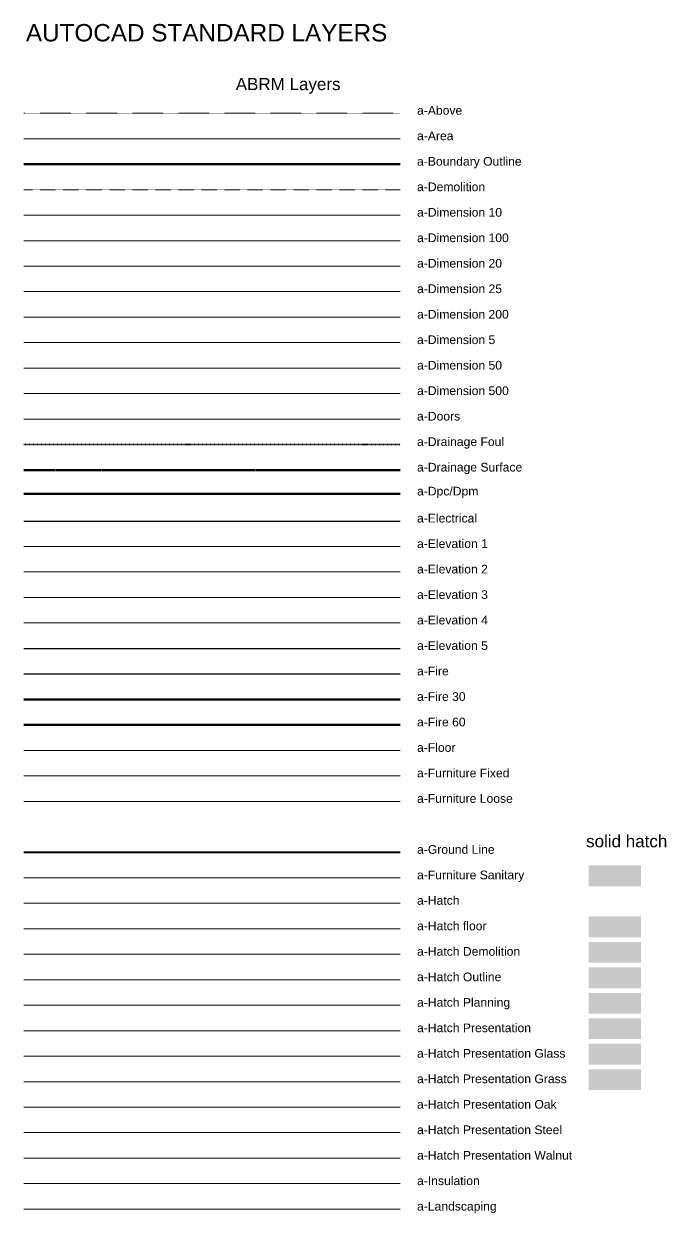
# Model space of a CAD drawing. Header units: millimetres. Extents: x -176873 to 104254, y -63587 to 101719.
# Drawn here: x -111222 to -92731, y 14446 to 48674 of the extents above; entities that cross this region are included whole.
import ezdxf

# ---------------------------------------------------------------- set-up
doc = ezdxf.new("R2010")
doc.units = ezdxf.units.MM
for name, pattern in [('DASHDOT2', [12.7, 6.35, -3.175, 0, -3.175]), ('DASHED', [19.05, 12.7, -6.35]), ('HIDDEN', [9.525, 6.35, -3.175]), ('HIDDEN2', [4.7625, 3.175, -1.5875]), ('PHANTOM2', [31.75, 15.875, -3.175, 3.175, -3.175, 3.175, -3.175])]:
    doc.linetypes.add(name, pattern=pattern)
for name, color, linetype, lineweight in [('a-Above', 6, 'HIDDEN', 9), ('a-Boundary Outline', 10, 'Continuous', 50), ('a-Demolition', 8, 'HIDDEN2', 5), ('a-Dimension 10', 3, 'Continuous', 5), ('a-Dimension 100', 3, 'Continuous', 5), ('a-Dimension 20', 3, 'Continuous', 5), ('a-Dimension 200', 3, 'Continuous', 5), ('a-Dimension 25', 3, 'Continuous', 5), ('a-Dimension 5', 3, 'Continuous', 5), ('a-Dimension 50', 3, 'Continuous', 5), ('a-Dimension 500', 3, 'Continuous', 5), ('a-Doors', 5, 'Continuous', 9), ('a-Dpm-Dpc', 10, 'DASHED', 50), ('a-Drainage Foul', 210, 'DASHDOT2', 35), ('a-Drainage Surface', 170, 'PHANTOM2', 50), ('a-Electrical', 10, 'Continuous', 25), ('a-Elevation 1', 5, 'Continuous', 5), ('a-Elevation 2', 8, 'Continuous', 9), ('a-Elevation 3', 1, 'Continuous', 13), ('a-Elevation 4', 2, 'Continuous', 18), ('a-Elevation 5', 4, 'Continuous', 25), ('a-Fire', 90, 'Continuous', 25), ('a-Fire 30', 170, 'DASHED', 50), ('a-Fire 60', 10, 'DASHED', 50), ('a-Floor', 251, 'Continuous', 5), ('a-Furniture Fixed', 3, 'Continuous', 15), ('a-Furniture Loose', 3, 'Continuous', 15), ('a-Furniture Sanitary', 3, 'Continuous', 15), ('a-Ground Line', 7, 'Continuous', 35), ('a-Hatch', 8, 'Continuous', 5), ('a-Hatch Demolition', 150, 'Continuous', 5), ('a-hatch floors', 253, 'Continuous', 5), ('a-Hatch Planning', 42, 'Continuous', 5), ('a-Hatch Presentation', 34, 'Continuous', 5), ('a-Insulation', 251, 'Continuous', 18), ('a-Landscaping', 251, 'Continuous', 9), ('a-Text', 7, 'Continuous', 5)]:
    doc.layers.add(name, color=color, linetype=linetype, lineweight=lineweight)
doc.layers.add('a-Area', color=6, linetype='Continuous', lineweight=5, plot=False)
doc.layers.add('a-Hatch Outline', color=6, linetype='Continuous', lineweight=5, plot=False)
doc.styles.add('ARIAL', font='Arial.ttf')
doc.styles.get("Standard").update_dxf_attribs({"font": 'txt.shx'})

msp = doc.modelspace()

# ---------------------------------------------------------------- hatches: boundary and pattern name
at = {"layer": 'a-Hatch Demolition'}
msp.add_hatch(color=256, dxfattribs=at).paths.add_polyline_path([(-93454.4, 24454.3), (-94958.8, 24454.3), (-94958.8, 23855.2), (-93454.4, 23855.2)])
msp.add_hatch(color=256, dxfattribs=at).paths.add_polyline_path([(-93454.4, 24454.3), (-94958.8, 24454.3), (-94958.8, 23855.2), (-93454.4, 23855.2)])
at = {"layer": 'a-Hatch Planning'}
msp.add_hatch(color=256, dxfattribs=at).paths.add_polyline_path([(-93454.4, 22987.5), (-94958.8, 22987.5), (-94958.8, 22388.4), (-93454.4, 22388.4)])
msp.add_hatch(color=256, dxfattribs=at).paths.add_polyline_path([(-93454.4, 22987.5), (-94958.8, 22987.5), (-94958.8, 22388.4), (-93454.4, 22388.4)])
at = {"layer": 'a-Hatch Presentation'}
for color, points in [(256, [(-93454.4, 22254.1), (-94958.8, 22254.1), (-94958.8, 21655), (-93454.4, 21655)]), (256, [(-93454.4, 22254.1), (-94958.8, 22254.1), (-94958.8, 21655), (-93454.4, 21655)]), (121, [(-93454.4, 21520.7), (-94958.8, 21520.7), (-94958.8, 20921.6), (-93454.4, 20921.6)]), (121, [(-93454.4, 21520.7), (-94958.8, 21520.7), (-94958.8, 20921.6), (-93454.4, 20921.6)]), (113, [(-93454.4, 20787.3), (-94958.8, 20787.3), (-94958.8, 20188.2), (-93454.4, 20188.2)]), (113, [(-93454.4, 20787.3), (-94958.8, 20787.3), (-94958.8, 20188.2), (-93454.4, 20188.2)]), (41, [(-93454.4, 20053.9), (-94958.8, 20053.9), (-94958.8, 19454.8), (-93454.4, 19454.8)]), (41, [(-93454.4, 20053.9), (-94958.8, 20053.9), (-94958.8, 19454.8), (-93454.4, 19454.8)]), (254, [(-93454.4, 19320.5), (-94958.8, 19320.5), (-94958.8, 18721.4), (-93454.4, 18721.4)]), (254, [(-93454.4, 19320.5), (-94958.8, 19320.5), (-94958.8, 18721.4), (-93454.4, 18721.4)]), (28, [(-93454.4, 18587.1), (-94958.8, 18587.1), (-94958.8, 17988), (-93454.4, 17988)]), (28, [(-93454.4, 18587.1), (-94958.8, 18587.1), (-94958.8, 17988), (-93454.4, 17988)])]:
    msp.add_hatch(color=color, dxfattribs=at).paths.add_polyline_path(points)

# ---------------------------------------------------------------- linework, layer by layer
at = {"layer": 'a-Above'}
msp.add_line((-111221.5, 46099.5), (-100391.9, 46099.5), dxfattribs=at)
msp.add_line((-111221.5, 46099.5), (-100391.9, 46099.5), dxfattribs=at)
at = {"layer": 'a-Area'}
msp.add_line((-111221.5, 45366.1), (-100391.9, 45366.1), dxfattribs=at)
msp.add_line((-111221.5, 45366.1), (-100391.9, 45366.1), dxfattribs=at)
at = {"layer": 'a-Boundary Outline'}
msp.add_line((-111221.5, 44632.7), (-100391.9, 44632.7), dxfattribs=at)
msp.add_line((-111221.5, 44632.7), (-100391.9, 44632.7), dxfattribs=at)
at = {"layer": 'a-Demolition'}
msp.add_line((-111221.5, 43899.3), (-100391.9, 43899.3), dxfattribs=at)
msp.add_line((-111221.5, 43899.3), (-100391.9, 43899.3), dxfattribs=at)
at = {"layer": 'a-Dimension 10'}
msp.add_line((-111221.5, 43165.9), (-100391.9, 43165.9), dxfattribs=at)
msp.add_line((-111221.5, 43165.9), (-100391.9, 43165.9), dxfattribs=at)
at = {"layer": 'a-Dimension 100'}
msp.add_line((-111221.5, 42432.5), (-100391.9, 42432.5), dxfattribs=at)
msp.add_line((-111221.5, 42432.5), (-100391.9, 42432.5), dxfattribs=at)
at = {"layer": 'a-Dimension 20'}
msp.add_line((-111221.5, 41699.1), (-100391.9, 41699.1), dxfattribs=at)
msp.add_line((-111221.5, 41699.1), (-100391.9, 41699.1), dxfattribs=at)
at = {"layer": 'a-Dimension 200'}
msp.add_line((-111221.5, 40232.3), (-100391.9, 40232.3), dxfattribs=at)
msp.add_line((-111221.5, 40232.3), (-100391.9, 40232.3), dxfattribs=at)
at = {"layer": 'a-Dimension 25'}
msp.add_line((-111221.5, 40965.7), (-100391.9, 40965.7), dxfattribs=at)
msp.add_line((-111221.5, 40965.7), (-100391.9, 40965.7), dxfattribs=at)
at = {"layer": 'a-Dimension 5'}
msp.add_line((-111221.5, 39498.9), (-100391.9, 39498.9), dxfattribs=at)
msp.add_line((-111221.5, 39498.9), (-100391.9, 39498.9), dxfattribs=at)
at = {"layer": 'a-Dimension 50'}
msp.add_line((-111221.5, 38765.5), (-100391.9, 38765.5), dxfattribs=at)
msp.add_line((-111221.5, 38765.5), (-100391.9, 38765.5), dxfattribs=at)
at = {"layer": 'a-Dimension 500'}
msp.add_line((-111221.5, 38032.1), (-100391.9, 38032.1), dxfattribs=at)
msp.add_line((-111221.5, 38032.1), (-100391.9, 38032.1), dxfattribs=at)
at = {"layer": 'a-Doors'}
msp.add_line((-111221.5, 37298.7), (-100391.9, 37298.7), dxfattribs=at)
msp.add_line((-111221.5, 37298.7), (-100391.9, 37298.7), dxfattribs=at)
at = {"layer": 'a-Dpm-Dpc'}
msp.add_line((-111221.5, 35142.9), (-100391.9, 35142.9), dxfattribs=at)
msp.add_line((-111221.5, 35142.9), (-100391.9, 35142.9), dxfattribs=at)
at = {"layer": 'a-Drainage Foul'}
msp.add_line((-111221.5, 36565.3), (-100391.9, 36565.3), dxfattribs=at)
msp.add_line((-111221.5, 36565.3), (-100391.9, 36565.3), dxfattribs=at)
at = {"layer": 'a-Drainage Surface'}
msp.add_line((-111221.5, 35831.9), (-100391.9, 35831.9), dxfattribs=at)
msp.add_line((-111221.5, 35831.9), (-100391.9, 35831.9), dxfattribs=at)
at = {"layer": 'a-Electrical'}
msp.add_line((-111221.5, 34365.1), (-100391.9, 34365.1), dxfattribs=at)
msp.add_line((-111221.5, 34365.1), (-100391.9, 34365.1), dxfattribs=at)
at = {"layer": 'a-Elevation 1'}
msp.add_line((-111221.5, 33631.7), (-100391.9, 33631.7), dxfattribs=at)
msp.add_line((-111221.5, 33631.7), (-100391.9, 33631.7), dxfattribs=at)
at = {"layer": 'a-Elevation 2'}
msp.add_line((-111221.5, 32898.3), (-100391.9, 32898.3), dxfattribs=at)
msp.add_line((-111221.5, 32898.3), (-100391.9, 32898.3), dxfattribs=at)
at = {"layer": 'a-Elevation 3'}
msp.add_line((-111221.5, 32164.9), (-100391.9, 32164.9), dxfattribs=at)
msp.add_line((-111221.5, 32164.9), (-100391.9, 32164.9), dxfattribs=at)
at = {"layer": 'a-Elevation 4'}
msp.add_line((-111221.5, 31431.5), (-100391.9, 31431.5), dxfattribs=at)
msp.add_line((-111221.5, 31431.5), (-100391.9, 31431.5), dxfattribs=at)
at = {"layer": 'a-Elevation 5'}
msp.add_line((-111221.5, 30698.1), (-100391.9, 30698.1), dxfattribs=at)
msp.add_line((-111221.5, 30698.1), (-100391.9, 30698.1), dxfattribs=at)
at = {"layer": 'a-Fire'}
msp.add_line((-111221.5, 29964.7), (-100391.9, 29964.7), dxfattribs=at)
msp.add_line((-111221.5, 29964.7), (-100391.9, 29964.7), dxfattribs=at)
at = {"layer": 'a-Fire 30'}
msp.add_line((-111221.5, 29231.3), (-100391.9, 29231.3), dxfattribs=at)
msp.add_line((-111221.5, 29231.3), (-100391.9, 29231.3), dxfattribs=at)
at = {"layer": 'a-Fire 60'}
msp.add_line((-111221.5, 28497.9), (-100391.9, 28497.9), dxfattribs=at)
msp.add_line((-111221.5, 28497.9), (-100391.9, 28497.9), dxfattribs=at)
at = {"layer": 'a-Floor'}
msp.add_line((-111221.5, 27764.5), (-100391.9, 27764.5), dxfattribs=at)
msp.add_line((-111221.5, 27764.5), (-100391.9, 27764.5), dxfattribs=at)
at = {"layer": 'a-Furniture Fixed'}
msp.add_line((-111221.5, 27031.1), (-100391.9, 27031.1), dxfattribs=at)
msp.add_line((-111221.5, 27031.1), (-100391.9, 27031.1), dxfattribs=at)
at = {"layer": 'a-Furniture Loose'}
msp.add_line((-111221.5, 26297.7), (-100391.9, 26297.7), dxfattribs=at)
msp.add_line((-111221.5, 26297.7), (-100391.9, 26297.7), dxfattribs=at)
at = {"layer": 'a-Furniture Sanitary'}
msp.add_line((-111221.5, 24097.5), (-100391.9, 24097.5), dxfattribs=at)
msp.add_line((-111221.5, 24097.5), (-100391.9, 24097.5), dxfattribs=at)
at = {"layer": 'a-Ground Line', "lineweight": 40}
msp.add_line((-111221.5, 24830.9), (-100391.9, 24830.9), dxfattribs=at)
msp.add_line((-111221.5, 24830.9), (-100391.9, 24830.9), dxfattribs=at)
at = {"layer": 'a-Hatch'}
msp.add_line((-111221.5, 23364.1), (-100391.9, 23364.1), dxfattribs=at)
msp.add_line((-111221.5, 23364.1), (-100391.9, 23364.1), dxfattribs=at)
at = {"layer": 'a-Hatch Demolition'}
msp.add_line((-111221.5, 21897.3), (-100391.9, 21897.3), dxfattribs=at)
msp.add_line((-111221.5, 21897.3), (-100391.9, 21897.3), dxfattribs=at)
at = {"layer": 'a-hatch floors', "ltscale": 15}
msp.add_line((-111221.5, 22630.7), (-100391.9, 22630.7), dxfattribs=at)
msp.add_line((-111221.5, 22630.7), (-100391.9, 22630.7), dxfattribs=at)
at = {"layer": 'a-Hatch Outline'}
msp.add_line((-111221.5, 21163.9), (-100391.9, 21163.9), dxfattribs=at)
msp.add_line((-111221.5, 21163.9), (-100391.9, 21163.9), dxfattribs=at)
at = {"layer": 'a-Hatch Planning'}
msp.add_line((-111221.5, 20430.5), (-100391.9, 20430.5), dxfattribs=at)
msp.add_line((-111221.5, 20430.5), (-100391.9, 20430.5), dxfattribs=at)
at = {"layer": 'a-Hatch Presentation'}
msp.add_line((-111221.5, 19697.1), (-100391.9, 19697.1), dxfattribs=at)
msp.add_line((-111221.5, 19697.1), (-100391.9, 19697.1), dxfattribs=at)
at = {"layer": 'a-Hatch Presentation', "color": 121}
msp.add_line((-111221.5, 18963.7), (-100391.9, 18963.7), dxfattribs=at)
msp.add_line((-111221.5, 18963.7), (-100391.9, 18963.7), dxfattribs=at)
at = {"layer": 'a-Hatch Presentation', "color": 113}
msp.add_line((-111221.5, 18230.3), (-100391.9, 18230.3), dxfattribs=at)
msp.add_line((-111221.5, 18230.3), (-100391.9, 18230.3), dxfattribs=at)
at = {"layer": 'a-Hatch Presentation', "color": 41}
msp.add_line((-111221.5, 17496.9), (-100391.9, 17496.9), dxfattribs=at)
msp.add_line((-111221.5, 17496.9), (-100391.9, 17496.9), dxfattribs=at)
at = {"layer": 'a-Hatch Presentation', "color": 254}
msp.add_line((-111221.5, 16763.5), (-100391.9, 16763.5), dxfattribs=at)
msp.add_line((-111221.5, 16763.5), (-100391.9, 16763.5), dxfattribs=at)
at = {"layer": 'a-Hatch Presentation', "color": 28}
msp.add_line((-111221.5, 16030.1), (-100391.9, 16030.1), dxfattribs=at)
msp.add_line((-111221.5, 16030.1), (-100391.9, 16030.1), dxfattribs=at)
at = {"layer": 'a-Insulation'}
msp.add_line((-111221.5, 15296.7), (-100391.9, 15296.7), dxfattribs=at)
msp.add_line((-111221.5, 15296.7), (-100391.9, 15296.7), dxfattribs=at)
at = {"layer": 'a-Landscaping'}
msp.add_line((-111221.5, 14563.3), (-100391.9, 14563.3), dxfattribs=at)
msp.add_line((-111221.5, 14563.3), (-100391.9, 14563.3), dxfattribs=at)

# ---------------------------------------------------------------- texts
at = {"layer": 'a-Above', "insert": (-99902.7, 46307.2), "char_height": 250, "width": 3399.867, "attachment_point": 1}
msp.add_mtext('{\\fArial|b0|i0|c0|p34;a-Above}', dxfattribs=at)
msp.add_mtext('{\\fArial|b0|i0|c0|p34;a-Above}', dxfattribs=at)
at = {"layer": 'a-Area', "insert": (-99902.7, 45573.8), "char_height": 250, "width": 3399.867, "attachment_point": 1}
msp.add_mtext('{\\fArial|b0|i0|c0|p34;a-Area}', dxfattribs=at)
msp.add_mtext('{\\fArial|b0|i0|c0|p34;a-Area}', dxfattribs=at)
at = {"layer": 'a-Boundary Outline', "insert": (-99902.7, 44840.4), "char_height": 250, "width": 3399.867, "attachment_point": 1}
msp.add_mtext('{\\fArial|b0|i0|c0|p34;a-Boundary Outline}', dxfattribs=at)
msp.add_mtext('{\\fArial|b0|i0|c0|p34;a-Boundary Outline}', dxfattribs=at)
at = {"layer": 'a-Demolition', "insert": (-99902.7, 44107), "char_height": 250, "width": 3399.867, "attachment_point": 1}
msp.add_mtext('{\\fArial|b0|i0|c0|p34;a-Demolition}', dxfattribs=at)
msp.add_mtext('{\\fArial|b0|i0|c0|p34;a-Demolition}', dxfattribs=at)
at = {"layer": 'a-Dimension 10', "insert": (-99902.7, 43373.6), "char_height": 250, "width": 3399.867, "attachment_point": 1}
msp.add_mtext('{\\fArial|b0|i0|c0|p34;a-Dimension 10}', dxfattribs=at)
msp.add_mtext('{\\fArial|b0|i0|c0|p34;a-Dimension 10}', dxfattribs=at)
at = {"layer": 'a-Dimension 100', "insert": (-99902.7, 42640.2), "char_height": 250, "width": 3399.867, "attachment_point": 1}
msp.add_mtext('{\\fArial|b0|i0|c0|p34;a-Dimension 100}', dxfattribs=at)
msp.add_mtext('{\\fArial|b0|i0|c0|p34;a-Dimension 100}', dxfattribs=at)
at = {"layer": 'a-Dimension 20', "insert": (-99902.7, 41906.8), "char_height": 250, "width": 3399.867, "attachment_point": 1}
msp.add_mtext('{\\fArial|b0|i0|c0|p34;a-Dimension 20}', dxfattribs=at)
msp.add_mtext('{\\fArial|b0|i0|c0|p34;a-Dimension 20}', dxfattribs=at)
at = {"layer": 'a-Dimension 200', "insert": (-99902.7, 40440), "char_height": 250, "width": 3399.867, "attachment_point": 1}
msp.add_mtext('{\\fArial|b0|i0|c0|p34;a-Dimension 200}', dxfattribs=at)
msp.add_mtext('{\\fArial|b0|i0|c0|p34;a-Dimension 200}', dxfattribs=at)
at = {"layer": 'a-Dimension 25', "insert": (-99902.7, 41173.4), "char_height": 250, "width": 4634.311, "attachment_point": 1}
msp.add_mtext('{\\fArial|b0|i0|c0|p34;a-Dimension 25}', dxfattribs=at)
msp.add_mtext('{\\fArial|b0|i0|c0|p34;a-Dimension 25}', dxfattribs=at)
at = {"layer": 'a-Dimension 5', "insert": (-99902.7, 39706.6), "char_height": 250, "width": 3399.867, "attachment_point": 1}
msp.add_mtext('{\\fArial|b0|i0|c0|p34;a-Dimension 5}', dxfattribs=at)
msp.add_mtext('{\\fArial|b0|i0|c0|p34;a-Dimension 5}', dxfattribs=at)
at = {"layer": 'a-Dimension 50', "insert": (-99902.7, 38973.2), "char_height": 250, "width": 3399.867, "attachment_point": 1}
msp.add_mtext('{\\fArial|b0|i0|c0|p34;a-Dimension 50}', dxfattribs=at)
msp.add_mtext('{\\fArial|b0|i0|c0|p34;a-Dimension 50}', dxfattribs=at)
at = {"layer": 'a-Dimension 500', "insert": (-99902.7, 38239.8), "char_height": 250, "width": 3399.867, "attachment_point": 1}
msp.add_mtext('{\\fArial|b0|i0|c0|p34;a-Dimension 500}', dxfattribs=at)
msp.add_mtext('{\\fArial|b0|i0|c0|p34;a-Dimension 500}', dxfattribs=at)
at = {"layer": 'a-Doors', "insert": (-99902.7, 37506.4), "char_height": 250, "width": 3399.867, "attachment_point": 1}
msp.add_mtext('{\\fArial|b0|i0|c0|p34;a-Doors}', dxfattribs=at)
msp.add_mtext('{\\fArial|b0|i0|c0|p34;a-Doors}', dxfattribs=at)
at = {"layer": 'a-Dpm-Dpc', "insert": (-99902.7, 35350.6), "char_height": 250, "width": 3399.867, "attachment_point": 1}
msp.add_mtext('{\\fArial|b0|i0|c0|p34;a-Dpc/Dpm}', dxfattribs=at)
msp.add_mtext('{\\fArial|b0|i0|c0|p34;a-Dpc/Dpm}', dxfattribs=at)
at = {"layer": 'a-Drainage Foul', "insert": (-99902.7, 36773), "char_height": 250, "width": 3399.867, "attachment_point": 1}
msp.add_mtext('{\\fArial|b0|i0|c0|p34;a-Drainage Foul}', dxfattribs=at)
msp.add_mtext('{\\fArial|b0|i0|c0|p34;a-Drainage Foul}', dxfattribs=at)
at = {"layer": 'a-Drainage Surface', "insert": (-99902.7, 36039.6), "char_height": 250, "width": 3399.867, "attachment_point": 1}
msp.add_mtext('{\\fArial|b0|i0|c0|p34;a-Drainage Surface}', dxfattribs=at)
msp.add_mtext('{\\fArial|b0|i0|c0|p34;a-Drainage Surface}', dxfattribs=at)
at = {"layer": 'a-Electrical', "insert": (-99902.7, 34572.8), "char_height": 250, "width": 3399.867, "attachment_point": 1}
msp.add_mtext('{\\fArial|b0|i0|c0|p34;a-Electrical}', dxfattribs=at)
msp.add_mtext('{\\fArial|b0|i0|c0|p34;a-Electrical}', dxfattribs=at)
at = {"layer": 'a-Elevation 1', "insert": (-99902.7, 33839.4), "char_height": 250, "width": 3399.867, "attachment_point": 1}
msp.add_mtext('{\\fArial|b0|i0|c0|p34;a-Elevation 1}', dxfattribs=at)
msp.add_mtext('{\\fArial|b0|i0|c0|p34;a-Elevation 1}', dxfattribs=at)
at = {"layer": 'a-Elevation 2', "insert": (-99902.7, 33106), "char_height": 250, "width": 3399.867, "attachment_point": 1}
msp.add_mtext('{\\fArial|b0|i0|c0|p34;a-Elevation 2}', dxfattribs=at)
msp.add_mtext('{\\fArial|b0|i0|c0|p34;a-Elevation 2}', dxfattribs=at)
at = {"layer": 'a-Elevation 3', "insert": (-99902.7, 32372.6), "char_height": 250, "width": 3399.867, "attachment_point": 1}
msp.add_mtext('{\\fArial|b0|i0|c0|p34;a-Elevation 3}', dxfattribs=at)
msp.add_mtext('{\\fArial|b0|i0|c0|p34;a-Elevation 3}', dxfattribs=at)
at = {"layer": 'a-Elevation 4', "insert": (-99902.7, 31639.2), "char_height": 250, "width": 3399.867, "attachment_point": 1}
msp.add_mtext('{\\fArial|b0|i0|c0|p34;a-Elevation 4}', dxfattribs=at)
msp.add_mtext('{\\fArial|b0|i0|c0|p34;a-Elevation 4}', dxfattribs=at)
at = {"layer": 'a-Elevation 5', "insert": (-99902.7, 30905.8), "char_height": 250, "width": 3399.867, "attachment_point": 1}
msp.add_mtext('{\\fArial|b0|i0|c0|p34;a-Elevation 5}', dxfattribs=at)
msp.add_mtext('{\\fArial|b0|i0|c0|p34;a-Elevation 5}', dxfattribs=at)
at = {"layer": 'a-Fire', "insert": (-99902.7, 30172.3), "char_height": 250, "width": 3399.867, "attachment_point": 1}
msp.add_mtext('{\\fArial|b0|i0|c0|p34;a-Fire}', dxfattribs=at)
msp.add_mtext('{\\fArial|b0|i0|c0|p34;a-Fire}', dxfattribs=at)
at = {"layer": 'a-Fire 30', "insert": (-99902.7, 29438.9), "char_height": 250, "width": 3399.867, "attachment_point": 1}
msp.add_mtext('{\\fArial|b0|i0|c0|p34;a-Fire 30}', dxfattribs=at)
msp.add_mtext('{\\fArial|b0|i0|c0|p34;a-Fire 30}', dxfattribs=at)
at = {"layer": 'a-Fire 60', "insert": (-99902.7, 28705.5), "char_height": 250, "width": 3399.867, "attachment_point": 1}
msp.add_mtext('{\\fArial|b0|i0|c0|p34;a-Fire 60}', dxfattribs=at)
msp.add_mtext('{\\fArial|b0|i0|c0|p34;a-Fire 60}', dxfattribs=at)
at = {"layer": 'a-Floor', "insert": (-99902.7, 27972.1), "char_height": 250, "width": 3399.867, "attachment_point": 1}
msp.add_mtext('{\\fArial|b0|i0|c0|p34;a-Floor}', dxfattribs=at)
msp.add_mtext('{\\fArial|b0|i0|c0|p34;a-Floor}', dxfattribs=at)
at = {"layer": 'a-Furniture Fixed', "insert": (-99902.7, 27238.7), "char_height": 250, "width": 3399.867, "attachment_point": 1}
msp.add_mtext('{\\fArial|b0|i0|c0|p34;a-Furniture Fixed}', dxfattribs=at)
msp.add_mtext('{\\fArial|b0|i0|c0|p34;a-Furniture Fixed}', dxfattribs=at)
at = {"layer": 'a-Furniture Loose', "insert": (-99902.7, 26505.3), "char_height": 250, "width": 3399.867, "attachment_point": 1}
msp.add_mtext('{\\fArial|b0|i0|c0|p34;a-Furniture Loose}', dxfattribs=at)
msp.add_mtext('{\\fArial|b0|i0|c0|p34;a-Furniture Loose}', dxfattribs=at)
at = {"layer": 'a-Furniture Sanitary', "insert": (-99902.7, 24305.1), "char_height": 250, "width": 3399.867, "attachment_point": 1}
msp.add_mtext('{\\fArial|b0|i0|c0|p34;a-Furniture Sanitary}', dxfattribs=at)
msp.add_mtext('{\\fArial|b0|i0|c0|p34;a-Furniture Sanitary}', dxfattribs=at)
at = {"layer": 'a-Ground Line', "insert": (-99902.7, 25038.5), "char_height": 250, "width": 3399.867, "attachment_point": 1}
msp.add_mtext('{\\fArial|b0|i0|c0|p34;a-Ground Line}', dxfattribs=at)
msp.add_mtext('{\\fArial|b0|i0|c0|p34;a-Ground Line}', dxfattribs=at)
at = {"layer": 'a-Hatch', "insert": (-99902.7, 23571.7), "char_height": 250, "width": 3399.867, "attachment_point": 1}
msp.add_mtext('{\\fArial|b0|i0|c0|p34;a-Hatch}', dxfattribs=at)
msp.add_mtext('{\\fArial|b0|i0|c0|p34;a-Hatch}', dxfattribs=at)
at = {"layer": 'a-Hatch Demolition', "insert": (-99902.7, 22104.9), "char_height": 250, "width": 3399.867, "attachment_point": 1}
msp.add_mtext('{\\fArial|b0|i0|c0|p34;a-Hatch Demolition}', dxfattribs=at)
msp.add_mtext('{\\fArial|b0|i0|c0|p34;a-Hatch Demolition}', dxfattribs=at)
at = {"layer": 'a-hatch floors', "ltscale": 15, "insert": (-99902.7, 22838.3), "char_height": 250, "width": 3399.867, "attachment_point": 1}
msp.add_mtext('{\\fArial|b0|i0|c0|p34;a-Hatch floor}', dxfattribs=at)
msp.add_mtext('{\\fArial|b0|i0|c0|p34;a-Hatch floor}', dxfattribs=at)
at = {"layer": 'a-Hatch Outline', "insert": (-99902.7, 21371.5), "char_height": 250, "width": 3399.867, "attachment_point": 1}
msp.add_mtext('{\\fArial|b0|i0|c0|p34;a-Hatch Outline}', dxfattribs=at)
msp.add_mtext('{\\fArial|b0|i0|c0|p34;a-Hatch Outline}', dxfattribs=at)
at = {"layer": 'a-Hatch Planning', "insert": (-99902.7, 20638.1), "char_height": 250, "width": 3399.867, "attachment_point": 1}
msp.add_mtext('{\\fArial|b0|i0|c0|p34;a-Hatch Planning}', dxfattribs=at)
msp.add_mtext('{\\fArial|b0|i0|c0|p34;a-Hatch Planning}', dxfattribs=at)
at = {"layer": 'a-Hatch Presentation', "insert": (-99902.7, 19904.7), "char_height": 250, "width": 3399.867, "attachment_point": 1}
msp.add_mtext('{\\fArial|b0|i0|c0|p34;a-Hatch Presentation}', dxfattribs=at)
msp.add_mtext('{\\fArial|b0|i0|c0|p34;a-Hatch Presentation}', dxfattribs=at)
at = {"layer": 'a-Hatch Presentation', "color": 121, "insert": (-99902.7, 19171.3), "char_height": 250, "width": 4615.556, "attachment_point": 1}
msp.add_mtext('{\\fArial|b0|i0|c0|p34;a-Hatch Presentation Glass}', dxfattribs=at)
msp.add_mtext('{\\fArial|b0|i0|c0|p34;a-Hatch Presentation Glass}', dxfattribs=at)
at = {"layer": 'a-Hatch Presentation', "color": 113, "insert": (-99902.7, 18437.9), "char_height": 250, "width": 4765.556, "attachment_point": 1}
msp.add_mtext('{\\fArial|b0|i0|c0|p34;a-Hatch Presentation Grass}', dxfattribs=at)
msp.add_mtext('{\\fArial|b0|i0|c0|p34;a-Hatch Presentation Grass}', dxfattribs=at)
at = {"layer": 'a-Hatch Presentation', "color": 41, "insert": (-99902.7, 17704.5), "char_height": 250, "width": 4248.889, "attachment_point": 1}
msp.add_mtext('{\\fArial|b0|i0|c0|p34;a-Hatch Presentation Oak}', dxfattribs=at)
msp.add_mtext('{\\fArial|b0|i0|c0|p34;a-Hatch Presentation Oak}', dxfattribs=at)
at = {"layer": 'a-Hatch Presentation', "color": 254, "insert": (-99902.7, 16971.1), "char_height": 250, "width": 4382.222, "attachment_point": 1}
msp.add_mtext('\\pt3250;{\\fArial|b0|i0|c0|p34;a-Hatch Presentation Steel}', dxfattribs=at)
msp.add_mtext('\\pt3250;{\\fArial|b0|i0|c0|p34;a-Hatch Presentation Steel}', dxfattribs=at)
at = {"layer": 'a-Hatch Presentation', "color": 28, "insert": (-99902.7, 16237.7), "char_height": 250, "width": 4665.556, "attachment_point": 1}
msp.add_mtext('{\\fArial|b0|i0|c0|p34;a-Hatch Presentation Walnut}', dxfattribs=at)
msp.add_mtext('{\\fArial|b0|i0|c0|p34;a-Hatch Presentation Walnut}', dxfattribs=at)
at = {"layer": 'a-Insulation', "insert": (-99902.7, 15504.3), "char_height": 250, "width": 3399.867, "attachment_point": 1}
msp.add_mtext('{\\fArial|b0|i0|c0|p34;a-Insulation}', dxfattribs=at)
msp.add_mtext('{\\fArial|b0|i0|c0|p34;a-Insulation}', dxfattribs=at)
at = {"layer": 'a-Landscaping', "insert": (-99902.7, 14770.9), "char_height": 250, "width": 3399.867, "attachment_point": 1}
msp.add_mtext('{\\fArial|b0|i0|c0|p34;a-Landscaping}', dxfattribs=at)
msp.add_mtext('{\\fArial|b0|i0|c0|p34;a-Landscaping}', dxfattribs=at)
at = {"layer": 'a-Text', "insert": (-111160.3, 48666.5), "char_height": 500, "width": 16763.889, "attachment_point": 1, "style": 'ARIAL'}
msp.add_mtext('AUTOCAD STANDARD LAYERS', dxfattribs=at)
msp.add_mtext('AUTOCAD STANDARD LAYERS', dxfattribs=at)
at = {"layer": 'a-Text', "char_height": 250, "width": 9287.632, "attachment_point": 1}
for s, insert in [('{\\fArial|b0|i0|c0|p34;\\H1.4x;ABRM Layers}', (-105120.8, 47114.9)), ('{\\fArial|b0|i0|c0|p34;\\H1.4x;ABRM Layers}', (-105120.8, 47114.9)), ('{\\fArial|b0|i0|c0|p34;\\H1.4x;solid hatch}', (-95036.7, 25326.3)), ('{\\fArial|b0|i0|c0|p34;\\H1.4x;solid hatch}', (-95036.7, 25326.3))]:
    msp.add_mtext(s, dxfattribs=dict(at, insert=insert))

doc.saveas('drawing.dxf')
